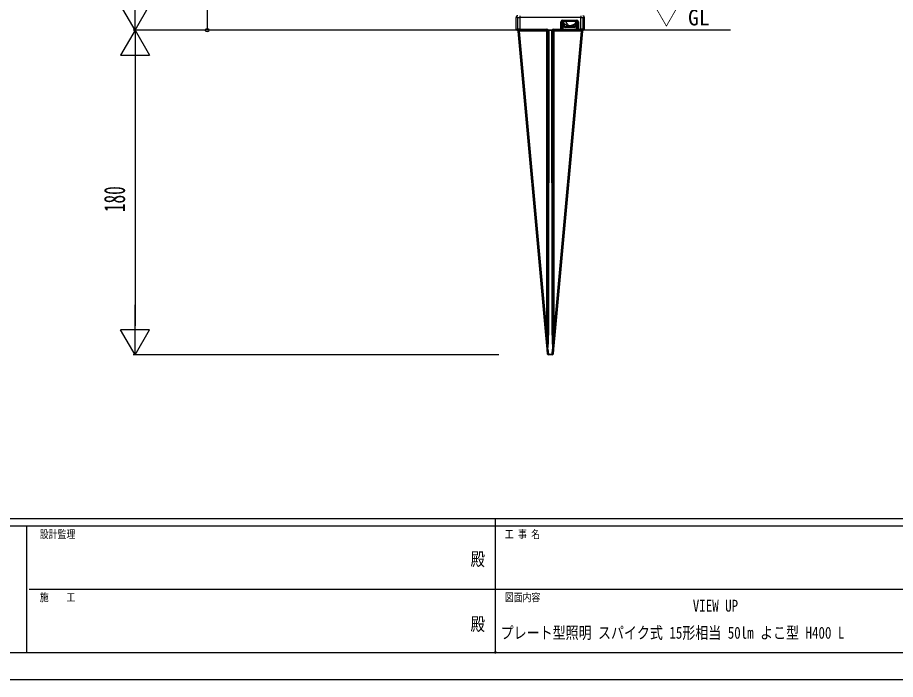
# Model space of a CAD drawing. Units: millimetres, scale not verified. Extents: x -841 to 841, y -594 to 594.
# Drawn here: x -266 to 220.9, y -594 to -227 of the extents above; entities that cross this region are included whole.
import ezdxf
from ezdxf.enums import TextEntityAlignment as Align

# ---------------------------------------------------------------- set-up
doc = ezdxf.new("R2010")
doc.units = ezdxf.units.MM
doc.header["$LTSCALE"] = 2
doc.header["$PDMODE"] = 32
doc.header["$PDSIZE"] = 1
for name, color, linetype in [('0-1_USER1', 3, 'Continuous'), ('0-2_YKK_13', 4, 'Continuous'), ('0-3_YKK_D', 6, 'Continuous'), ('0-4_YKK_ZWAK', 7, 'Continuous'), ('0-5_YSS_K', 3, 'Continuous')]:
    doc.layers.add(name, color=color, linetype=linetype)
doc.styles.add('ＭＳ ゴシック', font='')
doc.styles.get('ＭＳ ゴシック').set_extended_font_data('MS Gothic')

msp = doc.modelspace()

# ---------------------------------------------------------------- linework, layer by layer
at = {"layer": '0-2_YKK_13'}
for p, q in [((10.509, -233.516), (10.509, -227.016)), ((11.547, -227.016), (10.509, -227.016)), ((12.545, -226.016), (12.545, -227.016)), ((12.545, -227.016), (12.545, -233.364)), ((46.463, -227.016), (12.545, -227.016)), ((36.34, -228.402), (44.067, -228.402)), ((46.463, -226.016), (46.463, -227.016)), ((46.463, -227.016), (47.461, -227.016)), ((46.463, -233.364), (46.463, -227.016)), ((47.461, -227.016), (47.461, -233.368)), ((48.499, -227.016), (47.461, -227.016)), ((48.499, -233.516), (48.499, -227.016)), ((10.509, -233.516), (11.547, -233.368)), ((12.545, -233.364), (27.643, -233.364)), ((12.545, -233.364), (12.545, -233.864)), ((27.643, -233.364), (27.643, -233.864)), ((31.365, -233.864), (31.365, -233.364)), ((31.365, -233.364), (35.34, -233.364)), ((35.34, -233.364), (35.34, -229.402)), ((35.84, -229.402), (35.34, -229.402)), ((35.34, -233.864), (35.34, -233.364)), ((35.95, -229.511), (35.84, -229.402)), ((35.84, -233.364), (35.95, -233.473)), ((35.95, -233.473), (35.95, -229.511)), ((36.45, -229.511), (35.95, -229.511)), ((36.34, -228.902), (36.45, -229.011)), ((36.45, -229.011), (36.691, -229.011)), ((36.45, -229.511), (36.45, -233.482)), ((36.45, -233.482), (36.45, -233.981)), ((36.45, -233.482), (43.958, -233.482)), ((38.16, -229.234), (36.468, -229.234)), ((38.233, -229.016), (36.601, -229.016)), ((36.691, -229.016), (36.691, -229.011)), ((36.691, -231.529), (36.691, -229.617)), ((36.691, -231.529), (37.191, -231.529)), ((37.191, -230.241), (37.191, -231.529)), ((37.191, -231.529), (37.204, -231.516)), ((37.204, -230.255), (37.204, -231.516)), ((37.704, -232.016), (37.691, -232.029)), ((42.717, -232.529), (37.691, -232.529)), ((37.704, -232.016), (42.704, -232.016)), ((43.94, -229.234), (38.16, -229.234)), ((38.204, -228.947), (38.204, -229.016)), ((43.807, -229.016), (38.233, -229.016)), ((39.446, -231.034), (39.446, -231.414)), ((39.527, -231.452), (39.527, -231.107)), ((39.684, -231.228), (39.684, -231.414)), ((40.009, -231.455), (40.008, -231.52)), ((40.008, -231.52), (41.508, -231.52)), ((40.88, -231.371), (40.88, -231.452)), ((41.107, -231.292), (41.107, -231.414)), ((41.51, -231.307), (41.508, -231.52)), ((41.508, -231.52), (43.204, -231.52)), ((42.204, -229.016), (42.204, -228.947)), ((42.717, -232.029), (42.704, -232.016)), ((42.717, -232.029), (42.717, -232.529)), ((43.204, -231.516), (43.204, -230.255)), ((43.204, -231.516), (43.217, -231.529)), ((43.217, -231.529), (43.217, -230.241)), ((43.217, -231.529), (43.717, -231.529)), ((43.717, -229.011), (43.958, -229.011)), ((43.717, -229.011), (43.717, -229.016)), ((43.717, -229.617), (43.717, -231.529)), ((43.958, -229.011), (44.067, -228.902)), ((43.958, -233.482), (43.958, -229.511)), ((44.458, -229.511), (43.958, -229.511)), ((43.958, -233.981), (43.958, -233.482)), ((44.567, -229.402), (44.458, -229.511)), ((44.458, -229.511), (44.458, -233.473)), ((44.458, -233.473), (44.567, -233.364)), ((45.067, -229.402), (44.567, -229.402)), ((45.067, -229.402), (45.067, -233.364)), ((45.067, -233.364), (46.463, -233.364)), ((45.067, -233.364), (45.067, -233.864)), ((46.463, -233.864), (46.463, -233.364)), ((47.461, -233.368), (48.499, -233.516)), ((12.046, -233.868), (11.01, -234.016)), ((11.147, -234.016), (11.01, -234.016)), ((11.146, -233.999), (27.508, -233.998)), ((11.147, -234.016), (11.146, -233.999)), ((11.652, -234.545), (11.645, -234.463)), ((27.019, -403.206), (11.652, -234.545)), ((27.513, -234.498), (12.146, -234.499)), ((12.146, -234.499), (27.513, -403.16)), ((27.643, -233.864), (12.545, -233.864)), ((27.508, -233.998), (27.643, -233.864)), ((28.008, -403.16), (28.142, -234.364)), ((28.142, -234.364), (28.008, -234.498)), ((28.008, -234.498), (28.008, -403.16)), ((28.642, -234.409), (28.508, -403.206)), ((28.58, -234.016), (28.563, -234.019)), ((28.58, -234.016), (30.428, -234.016)), ((30.5, -403.206), (30.365, -234.409)), ((30.445, -234.019), (30.428, -234.016)), ((30.865, -234.364), (31, -403.16)), ((31, -234.498), (30.865, -234.364)), ((31, -403.16), (31, -234.498)), ((35.34, -233.864), (31.365, -233.864)), ((31.365, -233.864), (31.5, -233.998)), ((46.862, -234.499), (31.495, -234.498)), ((31.495, -403.16), (46.862, -234.499)), ((31.5, -233.998), (47.862, -233.999)), ((47.356, -234.545), (31.989, -403.206)), ((35.45, -233.973), (35.34, -233.864)), ((43.958, -233.981), (36.45, -233.981)), ((45.067, -233.864), (44.958, -233.973)), ((46.463, -233.864), (45.067, -233.864)), ((47.998, -234.016), (46.962, -233.868)), ((47.363, -234.463), (47.356, -234.545)), ((47.862, -233.999), (47.86, -234.016)), ((47.998, -234.016), (47.86, -234.016)), ((27.717, -410.871), (27.019, -403.206)), ((27.513, -403.16), (27.862, -410.825)), ((31.146, -410.825), (31.495, -403.16)), ((31.989, -403.206), (31.29, -410.871)), ((27.963, -413.561), (27.717, -410.871)), ((28.215, -410.871), (28.46, -413.561)), ((28.46, -413.561), (30.547, -413.561)), ((28.46, -414.016), (28.46, -413.561)), ((30.547, -413.561), (30.793, -410.871)), ((30.547, -414.016), (30.547, -413.561)), ((31.29, -410.871), (31.045, -413.561)), ((30.547, -414.016), (28.46, -414.016))]:
    msp.add_line(p, q, dxfattribs=at)
for points in [[(11.547, -233.368), (11.547, -227.016), (12.545, -227.016)], [(44.067, -228.402), (44.067, -228.902), (36.34, -228.902), (36.34, -228.402)], [(35.84, -229.402), (35.84, -233.364), (35.34, -233.364)], [(36.624, -229.511), (36.45, -229.511), (36.45, -229.011)], [(37.691, -232.529), (37.691, -232.029), (42.717, -232.029)], [(38.16, -229.234), (38.153, -229.198), (38.151, -229.16), (38.155, -229.122), (38.163, -229.087), (38.177, -229.058), (38.193, -229.035), (38.213, -229.02), (38.233, -229.016)], [(39.446, -231.414), (39.512, -231.442), (39.522, -231.452)], [(39.526, -231.455), (39.486, -231.453), (39.455, -231.447)], [(39.549, -231.377), (39.553, -231.378), (39.684, -231.414)], [(40.886, -231.452), (40.882, -231.455), (40.922, -231.453), (41.009, -231.437), (41.107, -231.414)], [(43.958, -229.011), (43.958, -229.511), (43.784, -229.511)], [(45.067, -233.364), (44.567, -233.364), (44.567, -229.402)], [(27.513, -403.16), (27.513, -234.498), (28.008, -234.498)], [(31, -234.498), (31.495, -234.498), (31.495, -403.16)]]:
    msp.add_lwpolyline(points, dxfattribs=at)
for centre, radius, start, end in [((12.046, -233.368), 0.5, 179.9834, 269.91182), ((35.34, -233.364), 0.5, 270.00511, 359.99489), ((35.45, -233.473), 0.5, 270.00511, 359.99489), ((36.45, -229.511), 0.5, 90.00511, 179.99489), ((36.601, -229.166), 0.15, 90, 207.18017), ((40.204, -227.316), 4.2, 207.18017, 259.72024), ((42.126, -228.258), 4.084, 193.82909, 221.82579), ((40.132, -229.707), 1.84, 223.12832, 248.09577), ((39.083, -228.408), 2.574, 263.46009, 269.99748), ((39.083, -228.408), 2.574, 270.00252, 276.53991), ((40.718, -229.707), 1.84, 223.12832, 248.09577), ((39.508, -231.516), 0.5, 270, 359.5), ((40.016, -230.107), 1.349, 255.73955, 269.6966), ((40.378, -230.139), 1.321, 254.81475, 285.18525), ((39.951, -228.336), 3.173, 284.10568, 304.07695), ((40.204, -227.316), 4.2, 280.22728, 332.81983), ((41.008, -231.516), 0.5, 270, 359.5), ((40.334, -228.336), 3.173, 284.10568, 304.07695), ((41.92, -229.878), 1.103, 260.00935, 279.99065), ((43.807, -229.166), 0.15, 332.81983, 90), ((43.958, -229.511), 0.5, 0.00511, 89.99489), ((44.958, -233.473), 0.5, 180.00511, 269.99489), ((45.067, -233.364), 0.5, 180.00511, 269.99489), ((46.962, -233.368), 0.5, 270.08818, 0.0166), ((11.878, -232.934), 1.547, 261.32252, 279.68701), ((26.18, -389.888), 156.021, 95.16066, 95.34268), ((27.508, -234.498), 0.5, 0.00511, 89.99489), ((12.892, -234.376), 14.622, 359.52031, 1.47969), ((27.599, -231.992), 2.244, 283.09267, 295.45748), ((28.521, -232.969), 1.445, 254.81224, 274.81826), ((30.487, -232.969), 1.445, 265.18174, 285.18776), ((31.409, -231.992), 2.244, 244.54252, 256.90733), ((31.5, -234.498), 0.5, 90.00511, 179.99489), ((46.116, -234.376), 14.622, 178.52031, 180.47969), ((32.828, -389.888), 156.021, 84.65732, 84.83934), ((47.13, -232.934), 1.547, 260.31299, 278.67748), ((41.547, -558.549), 156.021, 95.16066, 95.34268), ((28.387, -401.766), 1.445, 254.81224, 274.81826), ((30.621, -401.766), 1.445, 265.18174, 285.18776), ((17.461, -558.549), 156.021, 84.65732, 84.83934), ((27.868, -411.099), 0.273, 91.3702, 123.51678), ((27.966, -409.486), 1.407, 259.81035, 280.18965), ((28.571, -406.699), 4.187, 260.2482, 265.12744), ((28.46, -413.516), 0.5, 185.20591, 270), ((28.212, -412.176), 1.407, 259.81035, 280.18965), ((30.547, -413.516), 0.5, 270, 354.79409), ((30.796, -412.176), 1.407, 259.81035, 280.18965), ((30.437, -406.699), 4.187, 274.87256, 279.7518), ((31.042, -409.486), 1.407, 259.81035, 280.18965), ((31.14, -411.099), 0.273, 56.48322, 88.6298)]:
    msp.add_arc(centre, radius, start, end, dxfattribs=at)
for centre, major_axis, ratio, start_param, end_param in [((11.511, -227.016), (1.002, 0), 0.998135, 1.5707963, 3.1415927), ((36.341, -229.402), (-0.707, 0.707), 0.999924, 5.4978252, 7.0685454), ((44.067, -229.402), (-0.707, -0.707), 0.999924, 2.3562326, 3.9269527), ((47.497, -227.016), (-1.002, 0), 0.998135, 3.1415927, 4.712389), ((11.01, -233.516), (-0.496, -0.071), 0.998097, 6.141725, 7.7119886), ((12.545, -233.368), (1, 0), 0.004363, 1.5707963, 3.0805061), ((27.643, -234.364), (0.707, 0.707), 0.999924, 5.8533548, 7.0685454), ((31.365, -234.364), (0.707, -0.707), 0.999924, 2.3562326, 3.5714231), ((36.341, -229.402), (0.354, -0.354), 0.999772, 2.3562326, 3.9269527), ((36.45, -233.473), (0.5, 0), 0.017454, 3.1503193, 4.712389), ((36.691, -229.02), (1, 0), 0.008727, 0.5286444, 1.5707963), ((37.691, -231.529), (0.707, 0.707), 0.999924, 2.3562326, 3.9269527), ((37.691, -231.529), (0.354, 0.354), 0.999772, 2.3562326, 3.9269527), ((37.704, -231.516), (0.5, 0), 0.999924, 3.1416688, 4.712389), ((40.204, -228.961), (2.5, 0), 0.008727, 5.6396842, 10.0682791), ((42.704, -231.516), (0.5, 0), 0.999924, 4.712389, 6.2831092), ((42.717, -231.529), (-0.707, 0.707), 0.999924, 2.3562326, 3.9269527), ((42.717, -231.529), (0.354, -0.354), 0.999772, 5.4978252, 7.0685454), ((43.717, -229.02), (1, 0), 0.008727, 1.5707963, 2.6129482), ((43.958, -233.473), (0.5, 0), 0.017454, 4.712389, 6.2744587), ((44.067, -229.402), (0.354, 0.354), 0.999772, 5.4978252, 7.0685454), ((46.463, -233.368), (1, 0), 0.004363, 0.0610865, 1.5707963), ((47.998, -233.516), (0.496, -0.071), 0.998097, 4.854382, 6.4246456), ((11.146, -234.499), (0.372, -0.342), 0.98278, 0.8254015, 2.305341), ((11.146, -234.499), (0.996, -0.006), 0.501762, 0.0937423, 1.5736819), ((11.147, -234.516), (0.045, -0.498), 0.999962, 1.5707963, 3.0507359), ((12.545, -233.868), (0.5, 0), 0.008727, 1.5707963, 3.0805061), ((12.15, -234.499), (-0.091, 0.5), 0.008447, 1.4871286, 1.569259), ((27.643, -234.364), (0.354, 0.354), 0.999772, 5.8777142, 7.0685454), ((27.642, -234.364), (0.207, 0.456), 0.997587, 5.1381795, 5.5180685), ((27.642, -234.409), (0.404, 0.916), 0.998821, 5.1277619, 5.5287621), ((31.366, -234.409), (-0.404, 0.916), 0.998821, 0.7544232, 1.1554234), ((31.366, -234.364), (-0.207, 0.456), 0.997587, 0.7651168, 1.1450058), ((31.365, -234.364), (0.354, -0.354), 0.999772, 2.3562326, 3.5470637), ((36.45, -233.973), (1, 0), 0.008727, 3.1503193, 4.712389), ((43.958, -233.973), (1, 0), 0.008727, 4.712389, 6.2744587), ((46.463, -233.868), (0.5, 0), 0.008727, 0.0610865, 1.5707963), ((46.858, -234.499), (0.091, 0.5), 0.008447, 4.7139263, 4.7960567), ((47.862, -234.499), (0.996, 0.006), 0.501762, 1.5679108, 3.0478503), ((47.86, -234.516), (-0.045, -0.498), 0.999962, 3.2324494, 4.712389), ((47.862, -234.499), (0.372, 0.342), 0.98278, 0.8362517, 2.3161912), ((27.508, -403.064), (0, 10.976), 0.045556, 3.9269908, 4.7036623), ((27.508, -403.11), (0, 10.976), 0.091111, 3.9269908, 4.7036623), ((31.5, -403.11), (0, 10.976), 0.091111, 1.579523, 2.3561945), ((31.5, -403.064), (0, 10.976), 0.045556, 1.579523, 2.3561945)]:
    msp.add_ellipse(centre, major_axis=major_axis, ratio=ratio, start_param=start_param, end_param=end_param, dxfattribs=at)
at = {"layer": '0-3_YKK_D'}
for p, q in [((-160.846, 165.984), (-160.846, -234.016)), ((-200.846, -234.016), (-200.846, -206.303)), ((-200.846, -234.016), (-208.846, -220.159)), ((-200.846, -234.016), (-192.846, -220.159)), ((-200.846, -234.016), (-208.846, -247.872)), ((1.004, -234.016), (-201.846, -234.016)), ((1.004, -234.016), (-201.846, -234.016)), ((-200.846, -234.016), (-192.846, -247.872)), ((-200.846, -234.016), (-200.846, -261.728)), ((1.004, -234.016), (-161.846, -234.016)), ((-208.846, -247.872), (-192.846, -247.872)), ((-200.846, -250.016), (-200.846, -398.016)), ((-200.846, -414.016), (-200.846, -386.303)), ((-200.846, -414.016), (-208.846, -400.159)), ((-192.846, -400.159), (-208.846, -400.159)), ((-200.846, -414.016), (-192.846, -400.159)), ((1.004, -414.016), (-201.846, -414.016))]:
    msp.add_line(p, q, dxfattribs=at)
msp.add_circle((-160.846, -234.016), 1, dxfattribs=at)
at = {"layer": '0-4_YKK_ZWAK'}
for p, q in [((779.004, -505), (-780.996, -505)), ((-0.996, -505), (-0.996, -579)), ((-260.996, -509), (-780.996, -509)), ((-260.996, -509), (-260.996, -579)), ((-0.996, -509), (-260.996, -509)), ((259.004, -509), (-0.996, -509)), ((-259.496, -544), (-0.996, -544)), ((-0.996, -544), (259.004, -544)), ((-780.996, -579), (-260.996, -579)), ((-260.996, -579), (-0.996, -579)), ((-0.996, -579), (259.004, -579))]:
    msp.add_line(p, q, dxfattribs=at)
msp.add_lwpolyline([(-841, -594), (841, -594), (841, 594), (-841, 594)], close=True, dxfattribs=at)
msp.add_point((-0.996, -579), dxfattribs=at)
at = {"layer": '0-5_YSS_K'}
msp.add_line((129.504, -234.016), (-70.496, -234.016), dxfattribs=at)

# ---------------------------------------------------------------- texts
at = {"layer": '0-1_USER1', "style": 'ＭＳ ゴシック'}
msp.add_text('▽ GL', height=8.798, dxfattribs=at).set_placement((87.904, -234.016), align=Align.BOTTOM_LEFT)
at = {"layer": '0-1_USER1', "style": 'ＭＳ ゴシック', "width": 0.8}
for s, p in [('VIEW UP', (108.535, -558.396)), ('プレート型照明 スパイク式 15形相当 50lm よこ型 H400 L', (1.975, -573.396))]:
    msp.add_text(s, height=6.598, dxfattribs=at).set_placement(p, align=Align.BOTTOM_LEFT)
at = {"layer": '0-3_YKK_D', "style": 'ＭＳ ゴシック', "width": 0.6}
msp.add_text('180', height=11.73, rotation=90, dxfattribs=at).set_placement((-202.846, -334.896), align=Align.BOTTOM_LEFT)
at = {"layer": '0-4_YKK_ZWAK', "style": 'ＭＳ ゴシック', "width": 0.8}
for s, height, p in [('設計監理', 4.399, (-253.663, -517)), ('工 事 名', 4.399, (4.254, -517)), ('殿', 7.331, (-14.733, -533.167)), ('施\u3000\u3000工', 4.399, (-253.663, -552)), ('図面内容', 4.399, (4.254, -552)), ('殿', 7.331, (-14.733, -569.167))]:
    msp.add_text(s, height=height, dxfattribs=at).set_placement(p, align=Align.BOTTOM_LEFT)

doc.saveas('drawing.dxf')
